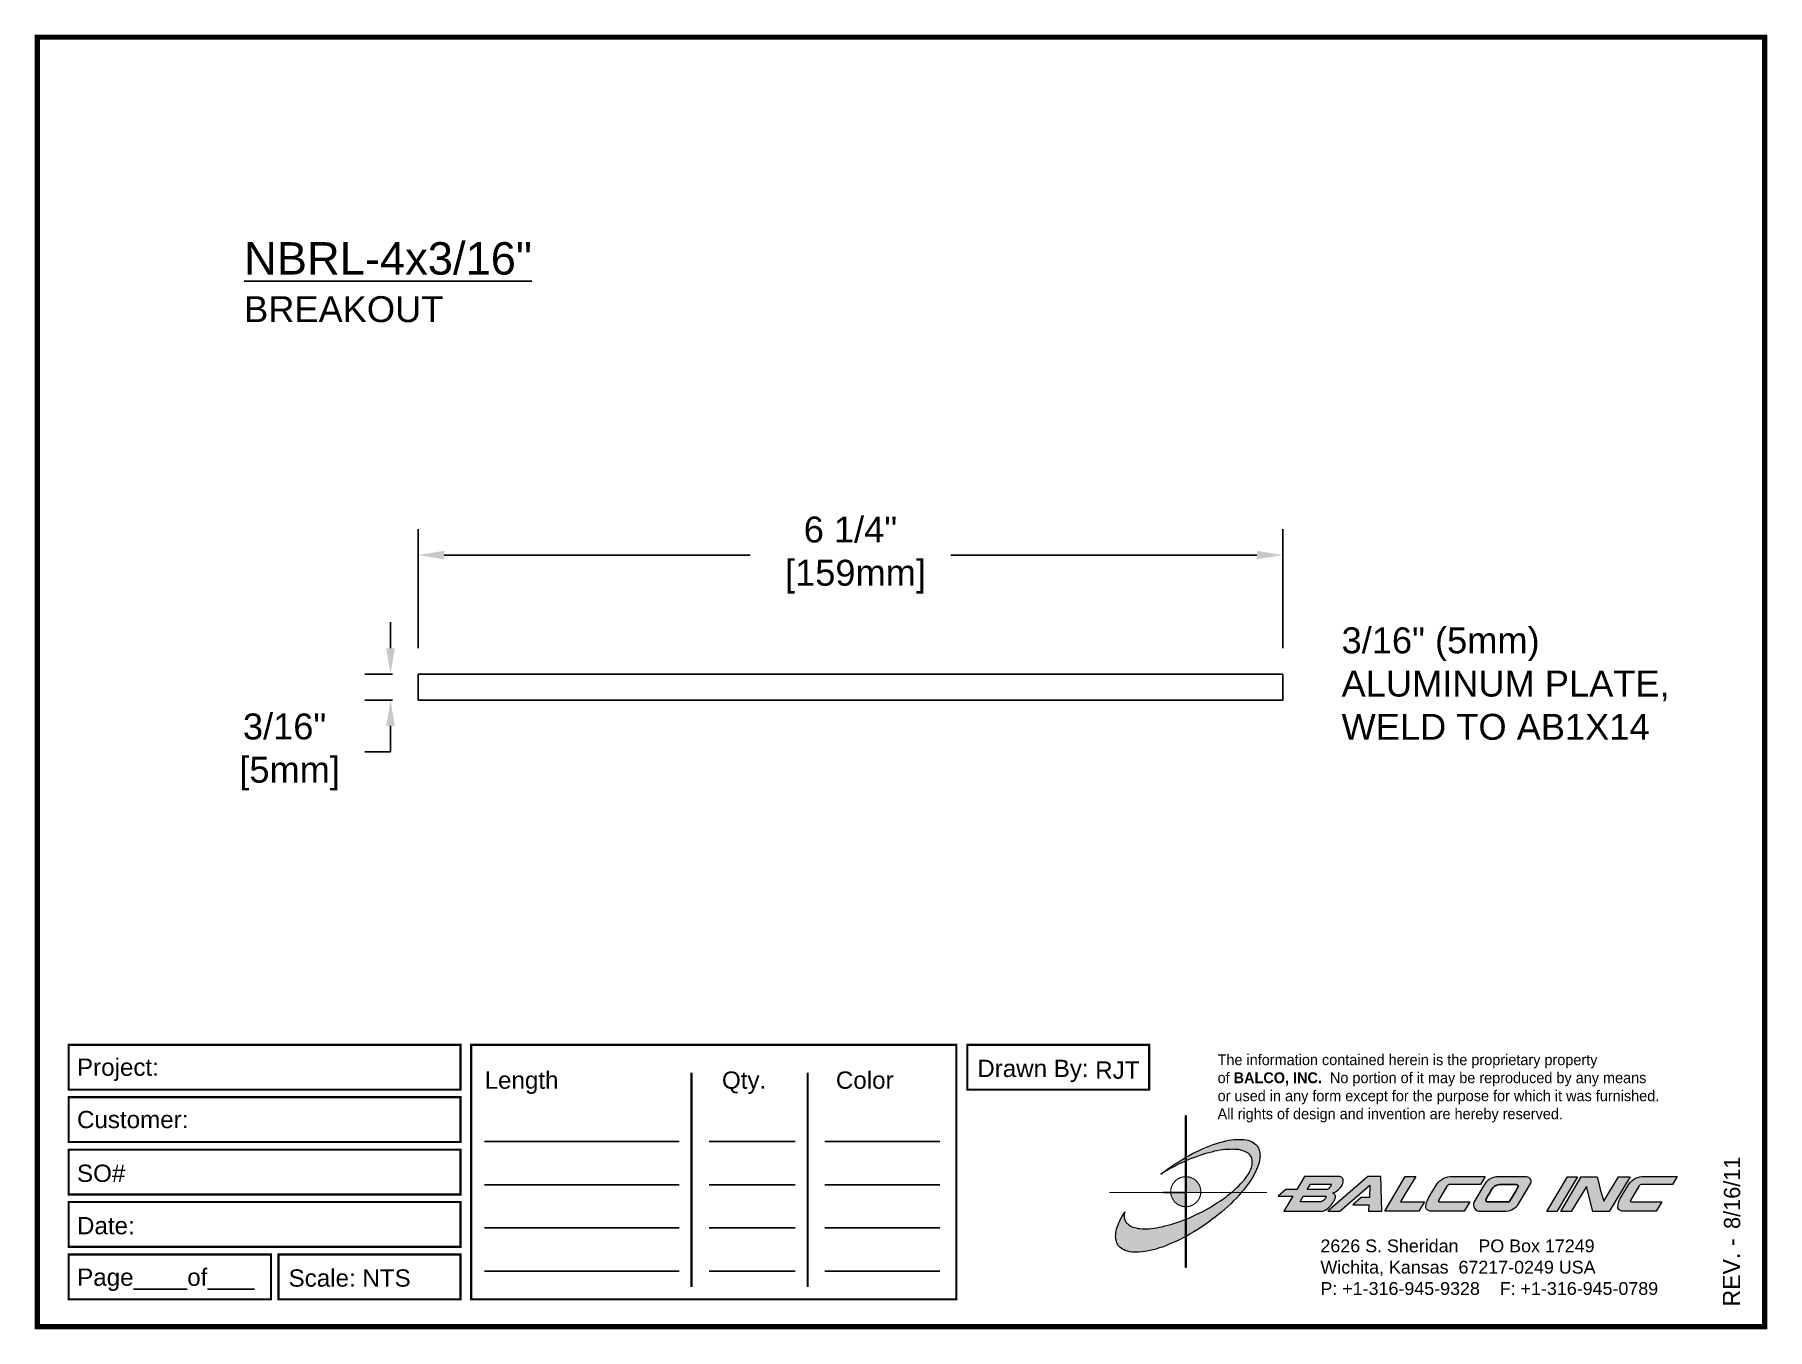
# Paper-space layout 'Breakout' of a CAD drawing. Header units: inches. Extents: x 0 to 10, y 0 to 7.5.
# The model-space entities are those that its viewports show. They can reach past a viewport. Long polylines and large blocks are cut down to what shows.
import ezdxf

# ---------------------------------------------------------------- set-up
doc = ezdxf.new("R2010")
doc.units = ezdxf.units.IN
doc.header["$MEASUREMENT"] = 0
for name, color, linetype in [('Border', 7, 'Continuous'), ('Dimensions', 3, 'Continuous'), ('Metals', 7, 'Continuous'), ('Text', 2, 'Continuous')]:
    doc.layers.add(name, color=color, linetype=linetype)
doc.styles.add('ARIAL', font='arial.ttf')
doc.styles.add('Copyright', font='ERASDEMI.TTF')
doc.dimstyles.new('Arial', dxfattribs={"dimscale": 1.5, "dimtxt": 0.125, "dimasz": 0.125, "dimexe": 0.125, "dimexo": 0.125, "dimgap": 0.125, "dimtad": 0, "dimtih": 1, "dimtoh": 1, "dimdec": 4, "dimzin": 0, "dimdsep": 46, "dimlunit": 4, "dimtxsty": 'ARIAL', "dimcen": 0.125, "dimadec": 0, "dimazin": 0, "dimtfac": 1, "dimtdec": 4, "dimtofl": 0, "dimtmove": 0, "dimatfit": 3, "dimfxl": 0, "dimfrac": 2, "dimtolj": 1, "dimtzin": 0, "dimarcsym": 0})

# ---------------------------------------------------------------- blocks, each defined once
blk = doc.blocks.new('ACADlogo')
h = blk.add_hatch(color=256)
h.paths.add_polyline_path([(-3.346, 1.223), (-3.351, 1.223), (-3.351, 0.979), (-3.346, 0.982)])
h.paths.add_polyline_path([(-3.346, 0.961), (-3.351, 0.959), (-3.351, 0.868), (-3.346, 0.868)])
h.paths.add_polyline_path([(-3.346, 0.777), (-3.351, 0.777), (-3.351, 0.699), (-3.351, 0.695), (-3.35, 0.695), (-3.346, 0.695)])
h.paths.add_polyline_path([(-3.346, 0.864), (-3.346, 0.868), (-3.35, 0.868), (-3.351, 0.868), (-3.351, 0.777), (-3.346, 0.777), (-3.346, 0.778), (-3.348, 0.778)])
h.paths.add_polyline_path([(-3.346, 0.524), (-3.351, 0.521), (-3.351, 0.342), (-3.346, 0.342)])
h.paths.add_polyline_path([(-3.346, 0.695), (-3.351, 0.695), (-3.351, 0.621), (-3.346, 0.623)])
h.paths.add_polyline_path([(-3.346, 0.623), (-3.351, 0.621), (-3.351, 0.521), (-3.346, 0.524)])
h.paths.add_polyline_path([(-3.346, 0.982), (-3.351, 0.979), (-3.351, 0.959), (-3.346, 0.961)])
h = blk.add_hatch(color=175)
h.paths.add_polyline_path([(-3.518, 0.573), (-3.534, 0.571), (-3.548, 0.569), (-3.562, 0.567), (-3.576, 0.567), (-3.589, 0.566), (-3.602, 0.567), (-3.614, 0.568), (-3.625, 0.569), (-3.636, 0.572), (-3.646, 0.574), (-3.656, 0.577), (-3.664, 0.581), (-3.673, 0.585), (-3.679, 0.589), (-3.685, 0.595), (-3.688, 0.598), (-3.691, 0.6), (-3.695, 0.607), (-3.699, 0.614), (-3.703, 0.621), (-3.704, 0.626), (-3.705, 0.631), (-3.706, 0.637), (-3.706, 0.642), (-3.705, 0.648), (-3.705, 0.653), (-3.703, 0.659), (-3.702, 0.665), (-3.71, 0.652), (-3.717, 0.639), (-3.725, 0.626), (-3.731, 0.613), (-3.737, 0.601), (-3.741, 0.589), (-3.746, 0.577), (-3.749, 0.566), (-3.751, 0.555), (-3.753, 0.544), (-3.754, 0.538), (-3.754, 0.533), (-3.755, 0.523), (-3.754, 0.513), (-3.753, 0.508), (-3.752, 0.503), (-3.75, 0.494), (-3.748, 0.486), (-3.743, 0.477), (-3.74, 0.473), (-3.738, 0.469), (-3.734, 0.465), (-3.73, 0.461), (-3.723, 0.455), (-3.715, 0.449), (-3.706, 0.445), (-3.695, 0.44), (-3.685, 0.437), (-3.674, 0.434), (-3.661, 0.432), (-3.648, 0.431), (-3.634, 0.431), (-3.62, 0.431), (-3.604, 0.433), (-3.588, 0.435), (-3.572, 0.438), (-3.556, 0.441), (-3.538, 0.445), (-3.52, 0.449), (-3.503, 0.456), (-3.483, 0.461), (-3.464, 0.469), (-3.445, 0.477), (-3.426, 0.485), (-3.406, 0.494), (-3.385, 0.503), (-3.364, 0.514), (-3.351, 0.521), (-3.351, 0.621), (-3.364, 0.616), (-3.382, 0.609), (-3.4, 0.603), (-3.418, 0.598), (-3.436, 0.592), (-3.453, 0.587), (-3.47, 0.583), (-3.486, 0.579), (-3.503, 0.576)])
h.paths.add_polyline_path([(-3.215, 0.687), (-3.251, 0.667), (-3.289, 0.649), (-3.327, 0.631), (-3.345, 0.623), (-3.346, 0.623), (-3.346, 0.524), (-3.343, 0.525), (-3.323, 0.537), (-3.302, 0.549), (-3.28, 0.563), (-3.259, 0.577), (-3.238, 0.59), (-3.218, 0.605), (-3.198, 0.62), (-3.179, 0.635), (-3.16, 0.65), (-3.141, 0.665), (-3.123, 0.681), (-3.106, 0.696), (-3.089, 0.712), (-3.074, 0.727), (-3.058, 0.743), (-3.043, 0.759), (-3.03, 0.775), (-3.028, 0.777), (-3.085, 0.777), (-3.091, 0.772), (-3.105, 0.761), (-3.118, 0.75), (-3.134, 0.739), (-3.149, 0.729), (-3.165, 0.718), (-3.182, 0.707), (-3.198, 0.697)])
h.paths.add_polyline_path([(-2.921, 1.009), (-2.922, 1.015), (-2.924, 1.02), (-2.926, 1.029), (-2.931, 1.038), (-2.934, 1.043), (-2.936, 1.047), (-2.94, 1.05), (-2.943, 1.054), (-2.951, 1.06), (-2.959, 1.066), (-2.968, 1.071), (-2.978, 1.075), (-2.989, 1.079), (-3, 1.081), (-3.013, 1.083), (-3.026, 1.084), (-3.04, 1.084), (-3.054, 1.084), (-3.07, 1.083), (-3.085, 1.081), (-3.102, 1.079), (-3.118, 1.075), (-3.136, 1.07), (-3.153, 1.066), (-3.171, 1.06), (-3.191, 1.054), (-3.21, 1.047), (-3.229, 1.039), (-3.248, 1.031), (-3.268, 1.022), (-3.289, 1.012), (-3.31, 1.002), (-3.33, 0.991), (-3.346, 0.982), (-3.346, 0.961), (-3.342, 0.962), (-3.323, 0.971), (-3.305, 0.978), (-3.287, 0.984), (-3.268, 0.991), (-3.251, 0.996), (-3.234, 1.002), (-3.216, 1.007), (-3.199, 1.011), (-3.182, 1.015), (-3.167, 1.018), (-3.15, 1.021), (-3.136, 1.023), (-3.121, 1.025), (-3.107, 1.026), (-3.093, 1.026), (-3.079, 1.027), (-3.067, 1.026), (-3.054, 1.026), (-3.043, 1.025), (-3.032, 1.022), (-3.022, 1.02), (-3.013, 1.016), (-3.004, 1.013), (-2.997, 1.009), (-2.989, 1.005), (-2.983, 0.999), (-2.98, 0.996), (-2.978, 0.994), (-2.973, 0.987), (-2.969, 0.981), (-2.967, 0.973), (-2.965, 0.965), (-2.964, 0.957), (-2.964, 0.949), (-2.964, 0.944), (-2.965, 0.94), (-2.967, 0.93), (-2.969, 0.921), (-2.973, 0.911), (-2.978, 0.901), (-2.983, 0.891), (-2.989, 0.881), (-2.996, 0.871), (-3.004, 0.86), (-3.012, 0.849), (-3.021, 0.838), (-3.032, 0.827), (-3.042, 0.816), (-3.053, 0.805), (-3.065, 0.794), (-3.077, 0.783), (-3.085, 0.777), (-3.028, 0.777), (-3.016, 0.791), (-3.004, 0.806), (-2.992, 0.822), (-2.981, 0.837), (-2.971, 0.852), (-2.962, 0.866), (-2.954, 0.882), (-2.946, 0.896), (-2.939, 0.91), (-2.934, 0.924), (-2.929, 0.938), (-2.926, 0.944), (-2.925, 0.951), (-2.922, 0.963), (-2.92, 0.975), (-2.92, 0.982), (-2.919, 0.987), (-2.92, 0.999), (-2.92, 1.005)])
h.paths.add_polyline_path([(-3.372, 0.966), (-3.393, 0.953), (-3.415, 0.94), (-3.435, 0.925), (-3.455, 0.911), (-3.475, 0.897), (-3.494, 0.882), (-3.468, 0.898), (-3.439, 0.915), (-3.41, 0.93), (-3.396, 0.938), (-3.38, 0.945), (-3.351, 0.959), (-3.351, 0.979)])
h = blk.add_hatch(color=256)
h.paths.add_polyline_path([(-3.268, 0.814), (-3.27, 0.819), (-3.273, 0.824), (-3.276, 0.828), (-3.279, 0.833), (-3.282, 0.837), (-3.286, 0.841), (-3.29, 0.845), (-3.294, 0.849), (-3.298, 0.852), (-3.303, 0.855), (-3.308, 0.858), (-3.313, 0.86), (-3.318, 0.863), (-3.323, 0.864), (-3.328, 0.866), (-3.334, 0.867), (-3.339, 0.868), (-3.345, 0.868), (-3.346, 0.868), (-3.346, 0.777), (-3.335, 0.777), (-3.262, 0.777), (-3.262, 0.781), (-3.262, 0.787), (-3.263, 0.792), (-3.264, 0.798), (-3.265, 0.803), (-3.266, 0.808)])
h.paths.add_polyline_path([(-3.351, 0.777), (-3.436, 0.777), (-3.435, 0.773), (-3.435, 0.768), (-3.434, 0.762), (-3.432, 0.757), (-3.431, 0.752), (-3.428, 0.747), (-3.426, 0.742), (-3.423, 0.737), (-3.42, 0.732), (-3.417, 0.728), (-3.414, 0.723), (-3.41, 0.719), (-3.406, 0.716), (-3.401, 0.712), (-3.397, 0.709), (-3.392, 0.706), (-3.387, 0.704), (-3.382, 0.701), (-3.377, 0.699), (-3.372, 0.698), (-3.367, 0.696), (-3.361, 0.695), (-3.356, 0.695), (-3.351, 0.695)])
h.paths.add_polyline_path([(-3.346, 0.868), (-3.35, 0.868), (-3.351, 0.868), (-3.351, 0.777), (-3.346, 0.777)])
h = blk.add_hatch(color=256)
h.paths.add_polyline_path([(-2.438, 0.844, 0.412988), (-2.461, 0.869), (-2.663, 0.869), (-2.707, 0.794), (-2.771, 0.794), (-2.815, 0.755), (-2.73, 0.755), (-2.781, 0.668), (-2.563, 0.668, 0.107996), (-2.538, 0.677, 0.108939), (-2.494, 0.724, 0.080345), (-2.483, 0.745, 0.419497), (-2.499, 0.773, 0.149928), (-2.447, 0.815, 0.134283)])
h.paths.add_polyline_path([(-2.507, 0.821, -0.209012), (-2.532, 0.794), (-2.538, 0.794), (-2.646, 0.794), (-2.627, 0.825), (-2.51, 0.825, -0.56619)], flags=16)
h.paths.add_polyline_path([(-2.538, 0.75, -0.241309), (-2.569, 0.722), (-2.688, 0.722), (-2.669, 0.755), (-2.541, 0.755, -0.56619)], flags=16)
for points in [[(-2.285, 0.819), (-2.287, 0.748), (-2.335, 0.748), (-2.383, 0.705), (-2.29, 0.705), (-2.292, 0.668), (-2.215, 0.668), (-2.221, 0.869), (-2.295, 0.869), (-2.527, 0.668), (-2.458, 0.668)], [(-2.018, 0.869), (-2.079, 0.869), (-2.198, 0.668), (-2, 0.668), (-1.968, 0.722), (-2.107, 0.722), (-2.085, 0.759), (-2.064, 0.794)], [(-1.617, 0.869), (-1.807, 0.869, 0.270182), (-1.896, 0.825), (-1.946, 0.742, 0.109019), (-1.961, 0.695, 0.340665), (-1.945, 0.672, 0.129907), (-1.923, 0.668), (-1.738, 0.668), (-1.706, 0.722), (-1.878, 0.722), (-1.882, 0.722, -0.601242), (-1.887, 0.731), (-1.838, 0.813, -0.253048), (-1.821, 0.823), (-1.645, 0.823)], [(-1.083, 0.867), (-1.14, 0.867), (-1.261, 0.667), (-1.26, 0.667), (-1.202, 0.667)], [(-0.96, 0.83), (-0.969, 0.867), (-1.061, 0.867), (-1.179, 0.667), (-1.12, 0.667), (-1.031, 0.812), (-0.995, 0.667), (-0.9, 0.667), (-0.778, 0.867), (-0.846, 0.867), (-0.931, 0.727), (-0.951, 0.795)], [(-0.507, 0.869), (-0.697, 0.869, 0.270182), (-0.786, 0.825), (-0.836, 0.742, 0.109019), (-0.85, 0.695, 0.340665), (-0.835, 0.672, 0.129907), (-0.812, 0.668), (-0.628, 0.668), (-0.595, 0.722), (-0.768, 0.722), (-0.772, 0.722, -0.601242), (-0.777, 0.731), (-0.728, 0.813, -0.253048), (-0.71, 0.823), (-0.534, 0.823)], [(-3.346, 0.623), (-3.351, 0.621), (-3.351, 0.521), (-3.346, 0.524)]]:
    blk.add_hatch(color=256).paths.add_polyline_path(points)
h = blk.add_hatch(color=256)
h.paths.add_polyline_path([(-1.377, 0.868), (-1.383, 0.868), (-1.383, 0.868), (-1.44, 0.868), (-1.492, 0.868), (-1.541, 0.868, 0.297712), (-1.628, 0.811), (-1.68, 0.723, 0.585116), (-1.646, 0.668), (-1.506, 0.668, 0.210586), (-1.429, 0.703), (-1.415, 0.726), (-1.389, 0.769), (-1.352, 0.831, 0.4352)])
h.paths.add_polyline_path([(-1.437, 0.823, -0.603783), (-1.428, 0.805), (-1.431, 0.801), (-1.434, 0.796), (-1.438, 0.789), (-1.474, 0.728, -0.229001), (-1.489, 0.722), (-1.494, 0.722), (-1.501, 0.722), (-1.597, 0.722), (-1.604, 0.722, -0.492401), (-1.613, 0.734), (-1.601, 0.757), (-1.591, 0.775), (-1.582, 0.791, -0.238368), (-1.535, 0.823)], flags=16)
for q in [(-3.48, 0.777), (-3.351, 0.642)]:
    blk.add_line((-3.351, 0.777), q)
at = {"color": 7, "lineweight": 0}
for points in [[(-3.351, 1.223), (-3.346, 1.223), (-3.346, 0.342), (-3.351, 0.342), (-3.351, 1.223)], [(-2.292, 0.668), (-2.215, 0.668), (-2.221, 0.869), (-2.295, 0.869), (-2.527, 0.668), (-2.458, 0.668), (-2.285, 0.819), (-2.287, 0.748), (-2.286, 0.748), (-2.335, 0.748), (-2.383, 0.705), (-2.29, 0.705), (-2.292, 0.668), (-2.292, 0.668)], [(-2.198, 0.668), (-2.079, 0.869), (-2.018, 0.869), (-2.064, 0.794), (-2.085, 0.759), (-2.107, 0.722), (-1.968, 0.722), (-2, 0.668), (-2.198, 0.668), (-2.198, 0.668)], [(-1.383, 0.868), (-1.383, 0.868)], [(-1.261, 0.667), (-1.14, 0.867), (-1.083, 0.867), (-1.202, 0.667), (-1.26, 0.667), (-1.261, 0.667), (-1.261, 0.667)], [(-0.9, 0.667), (-0.995, 0.667), (-1.031, 0.812), (-1.12, 0.667), (-1.179, 0.667), (-1.061, 0.867), (-0.969, 0.867), (-0.96, 0.83), (-0.951, 0.795), (-0.931, 0.727), (-0.846, 0.867), (-0.778, 0.867), (-0.9, 0.667), (-0.9, 0.667)]]:
    blk.add_lwpolyline(points, dxfattribs=at)
at = {"color": 175, "lineweight": 0}
blk.add_lwpolyline([(-2.926, 1.029), (-2.924, 1.02), (-2.922, 1.015), (-2.921, 1.009), (-2.92, 1.005), (-2.92, 0.999), (-2.919, 0.987), (-2.92, 0.982), (-2.92, 0.975), (-2.922, 0.963), (-2.925, 0.951), (-2.926, 0.944), (-2.929, 0.938), (-2.934, 0.924), (-2.939, 0.91), (-2.946, 0.896), (-2.954, 0.882), (-2.962, 0.866), (-2.971, 0.852), (-2.981, 0.837), (-2.992, 0.822), (-3.004, 0.806), (-3.016, 0.791), (-3.03, 0.775), (-3.043, 0.759), (-3.058, 0.743), (-3.074, 0.727), (-3.089, 0.712), (-3.106, 0.696), (-3.123, 0.681), (-3.141, 0.665), (-3.16, 0.65), (-3.179, 0.635), (-3.198, 0.62), (-3.218, 0.605), (-3.238, 0.59), (-3.259, 0.577), (-3.28, 0.563), (-3.302, 0.549), (-3.323, 0.537), (-3.343, 0.525), (-3.364, 0.514), (-3.385, 0.503), (-3.406, 0.494), (-3.426, 0.485), (-3.445, 0.477), (-3.464, 0.469), (-3.483, 0.461), (-3.503, 0.456), (-3.52, 0.449), (-3.538, 0.445), (-3.556, 0.441), (-3.572, 0.438), (-3.588, 0.435), (-3.604, 0.433), (-3.62, 0.431), (-3.634, 0.431), (-3.648, 0.431), (-3.661, 0.432), (-3.674, 0.434), (-3.685, 0.437), (-3.695, 0.44), (-3.706, 0.445), (-3.715, 0.449), (-3.723, 0.455), (-3.73, 0.461), (-3.734, 0.465), (-3.738, 0.469), (-3.74, 0.473), (-3.743, 0.477), (-3.748, 0.486), (-3.75, 0.494), (-3.752, 0.503), (-3.753, 0.508), (-3.754, 0.513), (-3.755, 0.523), (-3.754, 0.533), (-3.754, 0.538), (-3.753, 0.544), (-3.751, 0.555), (-3.749, 0.566), (-3.746, 0.577), (-3.741, 0.589), (-3.737, 0.601), (-3.731, 0.613), (-3.725, 0.626), (-3.717, 0.639), (-3.71, 0.652), (-3.702, 0.665), (-3.703, 0.659), (-3.705, 0.653), (-3.705, 0.648), (-3.706, 0.642), (-3.706, 0.637), (-3.705, 0.631), (-3.704, 0.626), (-3.703, 0.621), (-3.699, 0.614), (-3.695, 0.607), (-3.691, 0.6), (-3.688, 0.598), (-3.685, 0.595), (-3.679, 0.589), (-3.673, 0.585), (-3.664, 0.581), (-3.656, 0.577), (-3.646, 0.574), (-3.636, 0.572), (-3.625, 0.569), (-3.614, 0.568), (-3.602, 0.567), (-3.589, 0.566), (-3.576, 0.567), (-3.562, 0.567), (-3.548, 0.569), (-3.534, 0.571), (-3.518, 0.573), (-3.503, 0.576), (-3.486, 0.579), (-3.47, 0.583), (-3.453, 0.587), (-3.436, 0.592), (-3.418, 0.598), (-3.4, 0.603), (-3.382, 0.609), (-3.364, 0.616), (-3.345, 0.623), (-3.327, 0.631), (-3.289, 0.649), (-3.251, 0.667), (-3.215, 0.687), (-3.198, 0.697), (-3.182, 0.707), (-3.165, 0.718), (-3.149, 0.729), (-3.134, 0.739), (-3.118, 0.75), (-3.105, 0.761), (-3.091, 0.772), (-3.077, 0.783), (-3.065, 0.794), (-3.053, 0.805), (-3.042, 0.816), (-3.032, 0.827), (-3.021, 0.838), (-3.012, 0.849), (-3.004, 0.86), (-2.996, 0.871), (-2.989, 0.881), (-2.983, 0.891), (-2.978, 0.901), (-2.973, 0.911), (-2.969, 0.921), (-2.967, 0.93), (-2.965, 0.94), (-2.964, 0.944), (-2.964, 0.949), (-2.964, 0.957), (-2.965, 0.965), (-2.967, 0.973), (-2.969, 0.981), (-2.973, 0.987), (-2.978, 0.994), (-2.98, 0.996), (-2.983, 0.999), (-2.989, 1.005), (-2.997, 1.009), (-3.004, 1.013), (-3.013, 1.016), (-3.022, 1.02), (-3.032, 1.022), (-3.043, 1.025), (-3.054, 1.026), (-3.067, 1.026), (-3.079, 1.027), (-3.093, 1.026), (-3.107, 1.026), (-3.121, 1.025), (-3.136, 1.023), (-3.15, 1.021), (-3.167, 1.018), (-3.182, 1.015), (-3.199, 1.011), (-3.216, 1.007), (-3.234, 1.002), (-3.251, 0.996), (-3.268, 0.991), (-3.287, 0.984), (-3.305, 0.978), (-3.323, 0.971), (-3.342, 0.962), (-3.38, 0.945), (-3.396, 0.938), (-3.41, 0.93), (-3.439, 0.915), (-3.468, 0.898), (-3.494, 0.882), (-3.475, 0.897), (-3.455, 0.911), (-3.435, 0.925), (-3.415, 0.94), (-3.393, 0.953), (-3.372, 0.966), (-3.351, 0.979), (-3.33, 0.991), (-3.31, 1.002), (-3.289, 1.012), (-3.268, 1.022), (-3.248, 1.031), (-3.229, 1.039), (-3.21, 1.047), (-3.191, 1.054), (-3.171, 1.06), (-3.153, 1.066), (-3.136, 1.07), (-3.118, 1.075), (-3.102, 1.079), (-3.085, 1.081), (-3.07, 1.083), (-3.054, 1.084), (-3.04, 1.084), (-3.026, 1.084), (-3.013, 1.083), (-3, 1.081), (-2.989, 1.079), (-2.978, 1.075), (-2.968, 1.071), (-2.959, 1.066), (-2.951, 1.06), (-2.943, 1.054), (-2.94, 1.05), (-2.936, 1.047), (-2.934, 1.043), (-2.931, 1.038), (-2.926, 1.029), (-2.926, 1.029)], dxfattribs=at)
at = {"color": 7, "lineweight": 0, "const_width": 0.0064}
blk.add_lwpolyline([(-3.262, 0.781), (-3.262, 0.787), (-3.263, 0.792), (-3.264, 0.798), (-3.265, 0.803), (-3.266, 0.808), (-3.268, 0.814), (-3.27, 0.819), (-3.273, 0.824), (-3.276, 0.828), (-3.279, 0.833), (-3.282, 0.837), (-3.286, 0.841), (-3.29, 0.845), (-3.294, 0.849), (-3.298, 0.852), (-3.303, 0.855), (-3.308, 0.858), (-3.313, 0.86), (-3.318, 0.863), (-3.323, 0.864), (-3.328, 0.866), (-3.334, 0.867), (-3.339, 0.868), (-3.345, 0.868), (-3.35, 0.868), (-3.356, 0.868), (-3.361, 0.867), (-3.367, 0.866), (-3.372, 0.865), (-3.377, 0.863), (-3.382, 0.862), (-3.387, 0.859), (-3.392, 0.857), (-3.397, 0.854), (-3.401, 0.851), (-3.406, 0.847), (-3.41, 0.843), (-3.414, 0.839), (-3.417, 0.835), (-3.42, 0.831), (-3.423, 0.826), (-3.426, 0.821), (-3.428, 0.816), (-3.431, 0.811), (-3.432, 0.806), (-3.434, 0.801), (-3.435, 0.795), (-3.435, 0.79), (-3.436, 0.784), (-3.436, 0.779), (-3.435, 0.773), (-3.435, 0.768), (-3.434, 0.762), (-3.432, 0.757), (-3.431, 0.752), (-3.428, 0.747), (-3.426, 0.742), (-3.423, 0.737), (-3.42, 0.732), (-3.417, 0.728), (-3.414, 0.723), (-3.41, 0.719), (-3.406, 0.716), (-3.401, 0.712), (-3.397, 0.709), (-3.392, 0.706), (-3.387, 0.704), (-3.382, 0.701), (-3.377, 0.699), (-3.372, 0.698), (-3.367, 0.696), (-3.361, 0.695), (-3.356, 0.695), (-3.35, 0.695), (-3.345, 0.695), (-3.339, 0.695), (-3.334, 0.696), (-3.328, 0.697), (-3.323, 0.698), (-3.318, 0.7), (-3.313, 0.702), (-3.308, 0.705), (-3.303, 0.708), (-3.298, 0.711), (-3.294, 0.714), (-3.29, 0.718), (-3.286, 0.721), (-3.282, 0.726), (-3.279, 0.73), (-3.276, 0.734), (-3.273, 0.739), (-3.27, 0.744), (-3.268, 0.749), (-3.266, 0.754), (-3.265, 0.76), (-3.264, 0.765), (-3.263, 0.77), (-3.262, 0.776), (-3.262, 0.781)], dxfattribs=at)
at = {"color": 7, "lineweight": 0}
for points in [[(-2.447, 0.815, 0.130368), (-2.438, 0.843, 0.448367), (-2.463, 0.869), (-2.663, 0.869), (-2.707, 0.794), (-2.771, 0.794), (-2.815, 0.755), (-2.73, 0.755), (-2.781, 0.668), (-2.563, 0.668, 0.107996), (-2.538, 0.677, 0.108939), (-2.494, 0.724, 0.077395), (-2.484, 0.744, 0.430878), (-2.499, 0.773, 0.149928)], [(-2.507, 0.821, -0.209012), (-2.532, 0.794), (-2.538, 0.794), (-2.646, 0.794), (-2.627, 0.825), (-2.512, 0.825), (-2.509, 0.825, -0.531288)], [(-1.838, 0.813), (-1.887, 0.731, 0.587385), (-1.882, 0.722), (-1.878, 0.722), (-1.706, 0.722), (-1.738, 0.668), (-1.923, 0.668, -0.129907), (-1.945, 0.672, -0.349839), (-1.961, 0.696, -0.107341), (-1.946, 0.742), (-1.896, 0.825, -0.270182), (-1.807, 0.869), (-1.617, 0.869), (-1.645, 0.823), (-1.821, 0.823, 0.252436)], [(-1.68, 0.723, 0.585116), (-1.646, 0.668), (-1.506, 0.668, 0.210586), (-1.429, 0.703), (-1.415, 0.726), (-1.389, 0.769), (-1.352, 0.831, 0.4352), (-1.377, 0.868), (-1.383, 0.868), (-1.383, 0.868), (-1.44, 0.868), (-1.492, 0.868), (-1.541, 0.868, 0.297712), (-1.628, 0.811)], [(-0.728, 0.813), (-0.777, 0.731, 0.587385), (-0.772, 0.722), (-0.768, 0.722), (-0.595, 0.722), (-0.628, 0.668), (-0.812, 0.668, -0.129907), (-0.835, 0.672, -0.349839), (-0.85, 0.696, -0.107341), (-0.836, 0.742), (-0.786, 0.825, -0.270182), (-0.697, 0.869), (-0.507, 0.869), (-0.534, 0.823), (-0.71, 0.823, 0.252436)], [(-2.569, 0.722), (-2.688, 0.722), (-2.669, 0.755), (-2.543, 0.755), (-2.54, 0.755, -0.531288), (-2.538, 0.75, -0.241309)]]:
    blk.add_lwpolyline(points, format="xyb", close=True, dxfattribs=at)
blk.add_lwpolyline([(-1.437, 0.823), (-1.535, 0.823, 0.238368), (-1.582, 0.791), (-1.591, 0.775), (-1.601, 0.757), (-1.613, 0.734, 0.490298), (-1.604, 0.722), (-1.597, 0.722), (-1.501, 0.722), (-1.494, 0.722), (-1.489, 0.722, 0.229001), (-1.474, 0.728), (-1.438, 0.789), (-1.434, 0.796), (-1.431, 0.801), (-1.428, 0.805, 0.603783)], format="xyb", close=True)
blk.add_lwpolyline([(-2.879, 0.777, 0.00455, 0.00455, 0), (-3.791, 0.777, 0.00183, 0.00183, 0), (-3.791, 0.777, 0.00183, 0.00183, 0)], format="xyseb", dxfattribs=at)
blk = doc.blocks.new('Quantity Data')
at = {"layer": 'Border', "color": 253}
for p, q in [((2.755, 1.254), (3.881, 1.254)), ((4.054, 1.254), (4.553, 1.254)), ((4.725, 1.254), (5.389, 1.254)), ((2.755, 1.004), (3.881, 1.004)), ((4.054, 1.004), (4.553, 1.004)), ((4.725, 1.004), (5.389, 1.004)), ((2.755, 0.754), (3.881, 0.754)), ((4.054, 0.754), (4.553, 0.754)), ((4.725, 0.754), (5.389, 0.754)), ((2.755, 0.504), (3.881, 0.504)), ((4.054, 0.504), (4.553, 0.504)), ((4.725, 0.504), (5.389, 0.504))]:
    blk.add_line(p, q, dxfattribs=at)
at = {"layer": 'Border', "const_width": 0.0125}
blk.add_lwpolyline([(5.485, 0.341), (2.678, 0.341), (2.678, 1.813), (5.485, 1.813)], close=True, dxfattribs=at)
for points in [[(3.953, 1.653), (3.953, 0.412)], [(4.625, 1.653), (4.625, 0.412)]]:
    blk.add_lwpolyline(points, dxfattribs=at)
at = {"layer": 'Border', "style": 'ARIAL'}
for s, p in [('Length', (2.756, 1.559)), ('Qty.', (4.129, 1.559)), ('Color', (4.788, 1.559))]:
    blk.add_text(s, height=0.1, dxfattribs=at).set_placement(p)
blk = doc.blocks.new('Drawn By')
at = {"layer": 'Border', "const_width": 0.0125}
blk.add_lwpolyline([(5.38, 1.813), (6.432, 1.813), (6.432, 1.554), (5.38, 1.554)], close=True, dxfattribs=at)
at = {"layer": 'Border', "style": 'ARIAL'}
blk.add_text('Drawn By: ', height=0.1, dxfattribs=at).set_placement((5.438, 1.627))
blk.add_attdef('XXX', (6.12, 1.617), '', height=0.1, dxfattribs=at)
blk = doc.blocks.new('Project Info')
at = {"layer": 'Border', "const_width": 0.0125}
for points in [[(0.182, 1.813), (2.448, 1.813), (2.448, 1.554), (0.182, 1.554)], [(0.182, 1.51), (2.448, 1.51), (2.448, 1.251), (0.182, 1.251)], [(0.182, 1.207), (2.448, 1.207), (2.448, 0.947), (0.182, 0.947)], [(0.182, 0.904), (2.448, 0.904), (2.448, 0.644), (0.182, 0.644)], [(0.182, 0.6), (1.352, 0.6), (1.352, 0.341), (0.182, 0.341)], [(1.396, 0.6), (2.448, 0.6), (2.448, 0.341), (1.396, 0.341)]]:
    blk.add_lwpolyline(points, close=True, dxfattribs=at)
at = {"layer": 'Border', "style": 'ARIAL'}
for s, p in [('Project:', (0.23, 1.634)), ('Customer:', (0.23, 1.331)), ('SO#', (0.23, 1.02)), ('Date:', (0.23, 0.717)), ('Page%%u        %%uof%%u       ', (0.231, 0.419)), ('Scale: NTS', (1.454, 0.414))]:
    blk.add_text(s, height=0.1, dxfattribs=at).set_placement(p)
blk = doc.blocks.new('REV')
at = {"style": 'Copyright'}
blk.add_text('REV. -', height=0.1, rotation=90, dxfattribs=at).set_placement((-0.142, 0.117))
at = {"style": 'Copyright', "flags": 4}
blk.add_attdef('REVISIONDATE', (-0.142, 0.566), '', height=0.0938, rotation=90, dxfattribs=at)
blk = doc.blocks.new('*D17')
at = {"layer": 'Defpoints', "color": 0}
for p in [(38.36, 2.312), (32.11, 1.451), (38.36, 1.451)]:
    blk.add_point(p, dxfattribs=at)
at = {"layer": 'Dimensions', "color": 0, "lineweight": -2}
for p, q in [((32.11, 1.638), (32.11, 2.499)), ((38.36, 1.638), (38.36, 2.499)), ((32.298, 2.312), (34.51, 2.312)), ((38.173, 2.312), (35.96, 2.312))]:
    blk.add_line(p, q, dxfattribs=at)
at = {"layer": 'Dimensions', "color": 0}
for points in [[(32.298, 2.343), (32.298, 2.281), (32.11, 2.312)], [(38.173, 2.343), (38.173, 2.281), (38.36, 2.312)]]:
    blk.add_solid(points, dxfattribs=at)
at = {"layer": 'Dimensions', "color": 0, "insert": (35.235, 2.312), "char_height": 0.1875, "attachment_point": 5, "style": 'ARIAL'}
blk.add_mtext('\\A1;6 1/4"\\P [159mm]', dxfattribs=at)
blk = doc.blocks.new('*D18')
at = {"layer": 'Defpoints', "color": 0}
for p in [(32.11, 1.451), (31.91, 1.263), (32.11, 1.263)]:
    blk.add_point(p, dxfattribs=at)
at = {"layer": 'Dimensions', "color": 0, "lineweight": -2}
for p, q in [((31.91, 1.638), (31.91, 1.826)), ((31.923, 1.451), (31.723, 1.451)), ((31.923, 1.263), (31.723, 1.263)), ((31.91, 1.076), (31.91, 0.888)), ((31.91, 0.888), (31.723, 0.888))]:
    blk.add_line(p, q, dxfattribs=at)
at = {"layer": 'Dimensions', "color": 0}
for points in [[(31.879, 1.638), (31.941, 1.638), (31.91, 1.451)], [(31.879, 1.076), (31.941, 1.076), (31.91, 1.263)]]:
    blk.add_solid(points, dxfattribs=at)
at = {"layer": 'Dimensions', "color": 0, "insert": (31.144, 0.888), "char_height": 0.1875, "attachment_point": 5, "style": 'ARIAL'}
blk.add_mtext('\\A1;3/16"\\P [5mm]', dxfattribs=at)

msp = doc.modelspace()

# ---------------------------------------------------------------- linework, layer by layer
at = {"layer": 'Metals'}
msp.add_lwpolyline([(32.11008, 1.45055), (38.36008, 1.45055), (38.36008, 1.26305), (32.11008, 1.26305)], close=True, dxfattribs=at)

# ---------------------------------------------------------------- texts
at = {"layer": 'Text', "insert": (30.85121, 4.57426), "char_height": 0.1875, "width": 7.5157046, "attachment_point": 1, "style": 'ARIAL'}
msp.add_mtext('{\\H1.25x;\\LNBRL-4x3/16"\\P}BREAKOUT', dxfattribs=at)
at = {"layer": 'Text', "insert": (38.78556, 1.38124), "char_height": 0.1875, "attachment_point": 4, "style": 'ARIAL'}
msp.add_mtext('3/16" (5mm)\\PALUMINUM PLATE,\\PWELD TO AB1X14', dxfattribs=at)

# ---------------------------------------------------------------- dimensions: what is measured, and where the dimension line sits
at = {"layer": 'Dimensions'}
dim = msp.add_linear_dim(base=(38.36008, 2.31194), p1=(32.11008, 1.45055), p2=(38.36008, 1.45055), dimstyle='Arial', override={"dimlunit": 4, "dimpost": '\\X'}, dxfattribs=at)
dim.commit()
dim.dimension.update_dxf_attribs({"geometry": '*D17', "text_midpoint": (35.23508, 2.31194), "dimtype": 160})
dim = msp.add_linear_dim(base=(31.91023, 1.26305), p1=(32.11008, 1.45055), p2=(32.11008, 1.26305), angle=90, dimstyle='Arial', override={"dimpost": '\\X'}, dxfattribs=at)
dim.commit()
dim.dimension.update_dxf_attribs({"geometry": '*D18', "text_midpoint": (31.14354, 0.88805), "dimtype": 160})

psp = doc.layouts.new('Breakout')

# ---------------------------------------------------------------- linework, layer by layer
at = {"layer": 'Border', "const_width": 0.03}
psp.add_lwpolyline([(0.015, 7.476), (10.008, 7.476), (10.008, 0.015), (0.015, 0.015)], close=True, dxfattribs=at)

# ---------------------------------------------------------------- block references
for name, p in [('Project Info', (0.015, -0.167)), ('Quantity Data', (-0.153, -0.167))]:
    psp.add_blockref(name, p)
psp.add_blockref('Drawn By', (0.015, -0.167)).add_auto_attribs({'XXX': 'RJT'})
at = {"layer": 'Border'}
psp.add_blockref('ACADlogo', (10.008, 0.015), dxfattribs=at)
at = {"layer": 'Text'}
psp.add_blockref('REV', (10.008, 0.015), dxfattribs=at).add_auto_attribs({'REVISIONDATE': '8/16/11'})

# ---------------------------------------------------------------- texts
at = {"insert": (6.843, 1.591), "char_height": 0.0625, "width": 50.295, "attachment_point": 1, "style": 'Copyright'}
psp.add_mtext('The information contained herein is the proprietary property\\Pof {\\fEras Bold ITC|b0|i0|c0|p34;BALCO, INC.}  No portion of it may be reproduced by any means\\Por used in any form except for the purpose for which it was furnished.\\PAll rights of design and invention are hereby reserved.', dxfattribs=at)
at = {"layer": 'Border', "insert": (7.438, 0.52), "char_height": 0.074, "width": 2.3438, "attachment_point": 1, "style": 'ARIAL'}
psp.add_mtext('2626 S. Sheridan    PO Box 17249\\PWichita, Kansas  67217-0249 USA \\PP: +1-316-945-9328    F: +1-316-945-0789', dxfattribs=at)

# ---------------------------------------------------------------- viewports
at = {"layer": 'Border'}
psp.add_viewport(center=(5.012, 3.745), size=(9.993, 7.46055), view_center_point=(35.60086, 1.3936), view_height=9.323845, dxfattribs=at)

doc.saveas('drawing.dxf')
